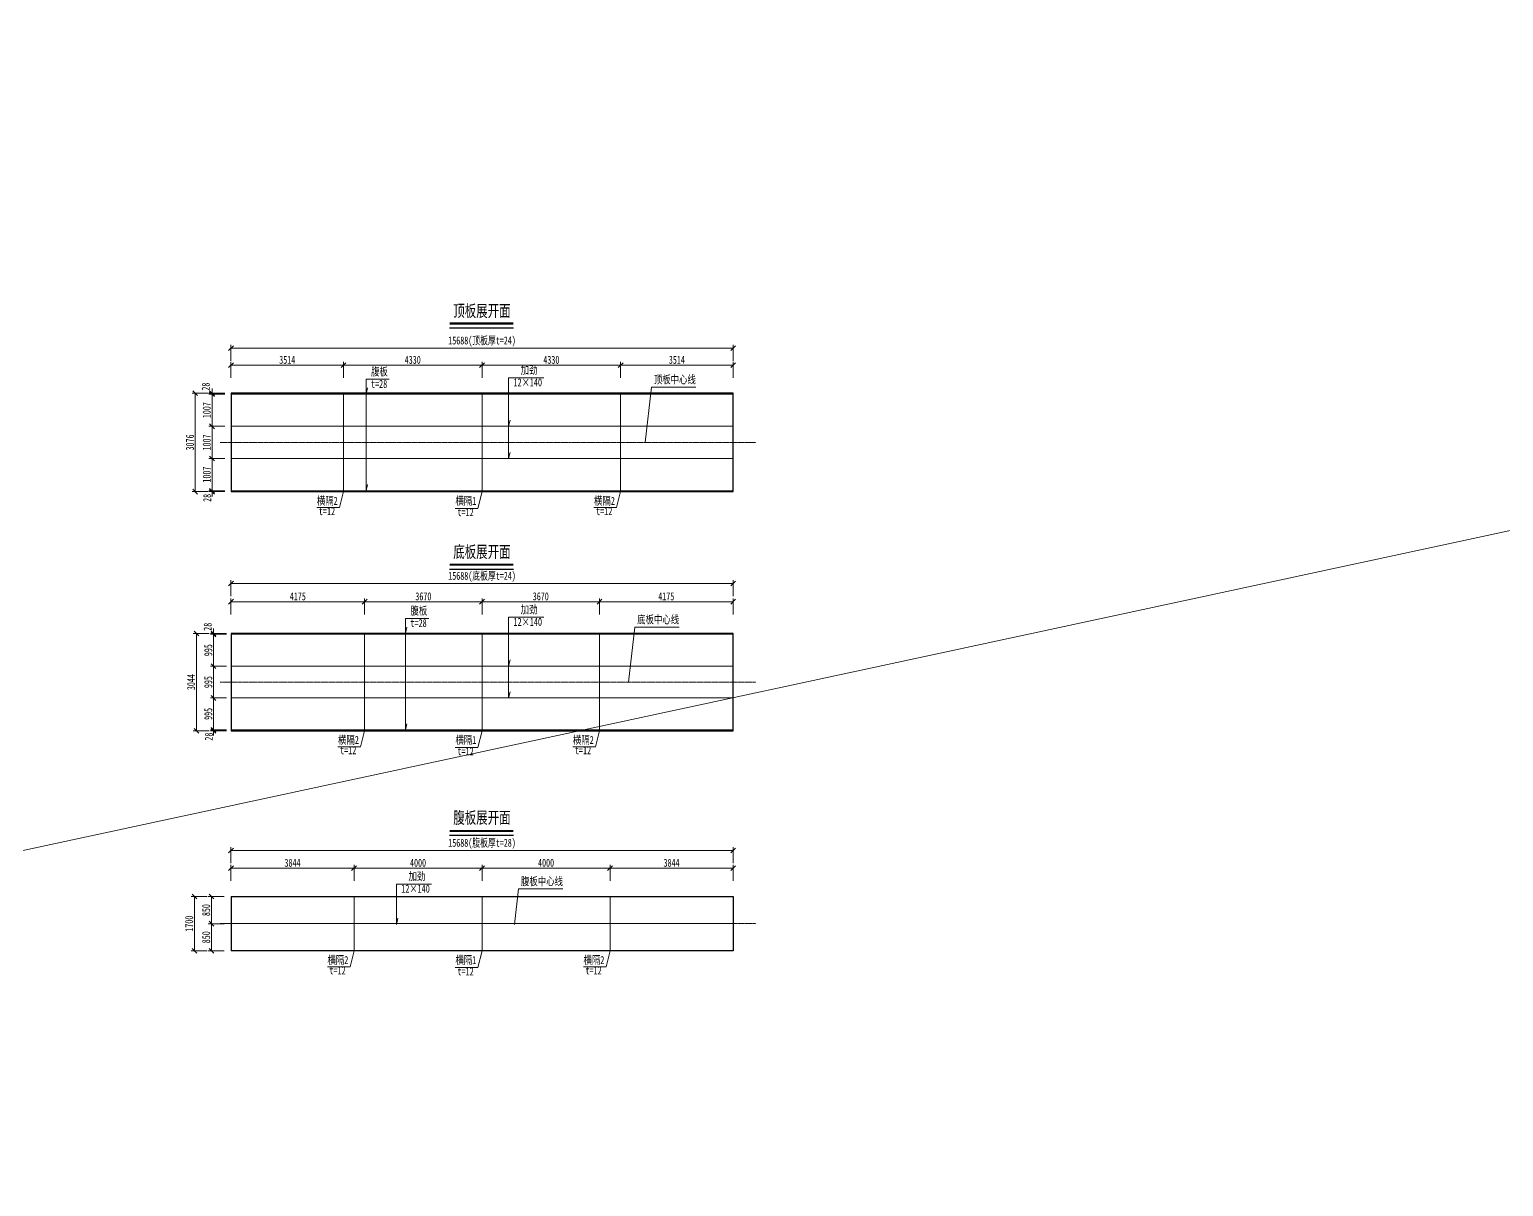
# Model space of a CAD drawing. Header units: millimetres. Extents: x -358959 to 47, y -122282 to 697692.
# Drawn here: x -196229 to -150171, y 109774 to 145938 of the extents above; entities that cross this region are included whole.
import ezdxf
from ezdxf.enums import TextEntityAlignment as Align

# ---------------------------------------------------------------- set-up
doc = ezdxf.new("R2010")
doc.units = ezdxf.units.MM
doc.header["$LTSCALE"] = 2
doc.header["$PDMODE"] = 34
doc.linetypes.add('CENTER2', pattern=[28.575, 19.05, -3.175, 3.175, -3.175])
doc.linetypes.add('DASHED', pattern=[0.75, 0.5, -0.25])
doc.layers.get('Defpoints').update_dxf_attribs({"color": 8, "lineweight": 9})
for name, color, linetype, lineweight in [('中心线', 7, 'CENTER2', 15), ('标注', 4, 'Continuous', 13), ('标注线及字体', 2, 'Continuous', 15), ('桥 构造粗实', 1, 'Continuous', 30), ('虚线', 4, 'DASHED', 15)]:
    doc.layers.add(name, color=color, linetype=linetype, lineweight=lineweight)
doc.styles.add('111', font='仿宋_GB2312.ttf', dxfattribs={"width": 0.7})
doc.styles.add('BM_Anno', font='仿宋_GB2312.ttf', dxfattribs={"width": 0.85})
doc.dimstyles.new('200', dxfattribs={"dimscale": 0, "dimtxt": 2.5, "dimasz": 1.5, "dimexe": 1, "dimexo": 1, "dimgap": 0.4, "dimtad": 1, "dimdec": 0, "dimdsep": 46, "dimtxsty": '111', "dimblk": 'OBLIQUE', "dimcen": 0, "dimclrd": 256, "dimclre": 256, "dimclrt": 256, "dimadec": 4, "dimazin": 0, "dimtfac": 1, "dimtdec": 0, "dimtmove": 2, "dimatfit": 3, "dimfxl": 4, "dimfxlon": 1, "dimtolj": 1, "dimlwd": -1, "dimlwe": -1, "dimarcsym": 0})

# ---------------------------------------------------------------- blocks, each defined once
blk = doc.blocks.new('_Oblique')
at = {"color": 0, "linetype": 'ByBlock', "lineweight": -2}
blk.add_line((-0.5, -0.5), (0.5, 0.5), dxfattribs=at)
blk = doc.blocks.new('*D3912')
at = {"layer": 'Defpoints', "color": 0, "ltscale": 5, "transparency": 16777216}
for p in [(-190524, 134541), (-189932, 134569), (-189932, 134541)]:
    blk.add_point(p, dxfattribs=at)
at = {"layer": '标注', "ltscale": 5, "transparency": 16777216}
for p, q in [((-190124, 134569), (-190624, 134569)), ((-190124, 134541), (-190624, 134541)), ((-190524, 134569), (-190524, 134719)), ((-190524, 134569), (-190524, 134541)), ((-190524, 134541), (-190524, 134391))]:
    blk.add_line(p, q, dxfattribs=at)
at = {"layer": '标注', "ltscale": 5, "transparency": 16777216, "xscale": 149.9999999999999, "yscale": 149.9999999999999, "zscale": 149.9999999999999}
for p, rotation in [((-190524, 134569), 270), ((-190524, 134541), 90)]:
    blk.add_blockref('_Oblique', p, dxfattribs=dict(at, rotation=rotation))
at = {"layer": '标注', "ltscale": 5, "transparency": 16777216, "insert": (-190720, 134775), "char_height": 250, "attachment_point": 5, "rotation": 90, "style": '111'}
blk.add_mtext('\\A1;28', dxfattribs=at)
blk = doc.blocks.new('*D3723')
at = {"layer": 'Defpoints', "color": 0, "ltscale": 5, "transparency": 16777216}
for p in [(-189932, 134541), (-190524, 133535), (-189932, 133535)]:
    blk.add_point(p, dxfattribs=at)
at = {"layer": '标注', "ltscale": 5, "transparency": 16777216}
for p, q in [((-190124, 134541), (-190624, 134541)), ((-190524, 134541), (-190524, 133535)), ((-190124, 133535), (-190624, 133535))]:
    blk.add_line(p, q, dxfattribs=at)
at = {"layer": '标注', "ltscale": 5, "transparency": 16777216, "xscale": 149.9999999999999, "yscale": 149.9999999999999, "zscale": 149.9999999999999}
for p, rotation in [((-190524, 134541), 90), ((-190524, 133535), 270)]:
    blk.add_blockref('_Oblique', p, dxfattribs=dict(at, rotation=rotation))
at = {"layer": '标注', "ltscale": 5, "transparency": 16777216, "insert": (-190689, 134038), "char_height": 250, "attachment_point": 5, "rotation": 90, "style": '111'}
blk.add_mtext('\\A1;1007', dxfattribs=at)
blk = doc.blocks.new('*D3724')
at = {"layer": 'Defpoints', "color": 0, "ltscale": 5, "transparency": 16777216}
for p in [(-189932, 133535), (-190524, 132528), (-189932, 132528)]:
    blk.add_point(p, dxfattribs=at)
at = {"layer": '标注', "ltscale": 5, "transparency": 16777216}
for p, q in [((-190124, 133535), (-190624, 133535)), ((-190524, 133535), (-190524, 132528)), ((-190124, 132528), (-190624, 132528))]:
    blk.add_line(p, q, dxfattribs=at)
at = {"layer": '标注', "ltscale": 5, "transparency": 16777216, "xscale": 149.9999999999999, "yscale": 149.9999999999999, "zscale": 149.9999999999999}
for p, rotation in [((-190524, 133535), 90), ((-190524, 132528), 270)]:
    blk.add_blockref('_Oblique', p, dxfattribs=dict(at, rotation=rotation))
at = {"layer": '标注', "ltscale": 5, "transparency": 16777216, "insert": (-190689, 133031), "char_height": 250, "attachment_point": 5, "rotation": 90, "style": '111'}
blk.add_mtext('\\A1;1007', dxfattribs=at)
blk = doc.blocks.new('*D3882')
at = {"layer": 'Defpoints', "color": 0, "ltscale": 5, "transparency": 16777216}
for p in [(-189932, 132528), (-190524, 131521), (-189932, 131521)]:
    blk.add_point(p, dxfattribs=at)
at = {"layer": '标注', "ltscale": 5, "transparency": 16777216}
for p, q in [((-190124, 132528), (-190624, 132528)), ((-190524, 132528), (-190524, 131521)), ((-190124, 131521), (-190624, 131521))]:
    blk.add_line(p, q, dxfattribs=at)
at = {"layer": '标注', "ltscale": 5, "transparency": 16777216, "xscale": 149.9999999999999, "yscale": 149.9999999999999, "zscale": 149.9999999999999}
for p, rotation in [((-190524, 132528), 90), ((-190524, 131521), 270)]:
    blk.add_blockref('_Oblique', p, dxfattribs=dict(at, rotation=rotation))
at = {"layer": '标注', "ltscale": 5, "transparency": 16777216, "insert": (-190689, 132025), "char_height": 250, "attachment_point": 5, "rotation": 90, "style": '111'}
blk.add_mtext('\\A1;1007', dxfattribs=at)
blk = doc.blocks.new('*D3883')
at = {"layer": 'Defpoints', "color": 0, "ltscale": 5, "transparency": 16777216}
for p in [(-190524, 131493), (-189932, 131521), (-189932, 131493)]:
    blk.add_point(p, dxfattribs=at)
at = {"layer": '标注', "ltscale": 5, "transparency": 16777216}
for p, q in [((-190124, 131521), (-190624, 131521)), ((-190124, 131493), (-190624, 131493)), ((-190524, 131521), (-190524, 131671)), ((-190524, 131521), (-190524, 131493)), ((-190524, 131493), (-190524, 131343))]:
    blk.add_line(p, q, dxfattribs=at)
at = {"layer": '标注', "ltscale": 5, "transparency": 16777216, "xscale": 149.9999999999999, "yscale": 149.9999999999999, "zscale": 149.9999999999999}
for p, rotation in [((-190524, 131521), 270), ((-190524, 131493), 90)]:
    blk.add_blockref('_Oblique', p, dxfattribs=dict(at, rotation=rotation))
at = {"layer": '标注', "ltscale": 5, "transparency": 16777216, "insert": (-190674, 131298), "char_height": 250, "attachment_point": 5, "rotation": 90, "style": '111'}
blk.add_mtext('\\A1;28', dxfattribs=at)
blk = doc.blocks.new('*D3884')
at = {"layer": 'Defpoints', "color": 0, "ltscale": 5, "transparency": 16777216}
for p in [(-191050, 134569), (-189932, 134569), (-189932, 131493)]:
    blk.add_point(p, dxfattribs=at)
at = {"layer": '标注', "ltscale": 5, "transparency": 16777216}
for p, q in [((-190650, 134569), (-191150, 134569)), ((-191050, 131493), (-191050, 134569)), ((-190650, 131493), (-191150, 131493))]:
    blk.add_line(p, q, dxfattribs=at)
at = {"layer": '标注', "ltscale": 5, "transparency": 16777216, "xscale": 149.9999999999999, "yscale": 149.9999999999999, "zscale": 149.9999999999999}
for p, rotation in [((-191050, 134569), 90), ((-191050, 131493), 270)]:
    blk.add_blockref('_Oblique', p, dxfattribs=dict(at, rotation=rotation))
at = {"layer": '标注', "ltscale": 5, "transparency": 16777216, "insert": (-191215, 133031), "char_height": 250, "attachment_point": 5, "rotation": 90, "style": '111'}
blk.add_mtext('\\A1;3076', dxfattribs=at)
blk = doc.blocks.new('*D3885')
at = {"layer": 'Defpoints', "color": 0, "ltscale": 5, "transparency": 16777216}
for p in [(-186419, 135447), (-189932, 134276), (-186419, 134276)]:
    blk.add_point(p, dxfattribs=at)
at = {"layer": '标注', "ltscale": 5, "transparency": 16777216}
for p, q in [((-189932, 135047), (-189932, 135547)), ((-189932, 135447), (-186419, 135447)), ((-186419, 135047), (-186419, 135547))]:
    blk.add_line(p, q, dxfattribs=at)
at = {"layer": '标注', "ltscale": 5, "transparency": 16777216, "xscale": 149.9999999999999, "yscale": 149.9999999999999, "zscale": 149.9999999999999, "rotation": 180}
blk.add_blockref('_Oblique', (-189932, 135447), dxfattribs=at)
at = {"layer": '标注', "ltscale": 5, "transparency": 16777216, "xscale": 149.9999999999999, "yscale": 149.9999999999999, "zscale": 149.9999999999999}
blk.add_blockref('_Oblique', (-186419, 135447), dxfattribs=at)
at = {"layer": '标注', "ltscale": 5, "transparency": 16777216, "insert": (-188175, 135612), "char_height": 250, "attachment_point": 5, "style": '111'}
blk.add_mtext('\\A1;3514', dxfattribs=at)
blk = doc.blocks.new('*D3886')
at = {"layer": 'Defpoints', "color": 0, "ltscale": 5, "transparency": 16777216}
for p in [(-182088, 135447), (-186419, 134276), (-182088, 134037)]:
    blk.add_point(p, dxfattribs=at)
at = {"layer": '标注', "ltscale": 5, "transparency": 16777216}
for p, q in [((-186419, 135047), (-186419, 135547)), ((-186419, 135447), (-182088, 135447)), ((-182088, 135047), (-182088, 135547))]:
    blk.add_line(p, q, dxfattribs=at)
at = {"layer": '标注', "ltscale": 5, "transparency": 16777216, "xscale": 149.9999999999999, "yscale": 149.9999999999999, "zscale": 149.9999999999999, "rotation": 180}
blk.add_blockref('_Oblique', (-186419, 135447), dxfattribs=at)
at = {"layer": '标注', "ltscale": 5, "transparency": 16777216, "xscale": 149.9999999999999, "yscale": 149.9999999999999, "zscale": 149.9999999999999}
blk.add_blockref('_Oblique', (-182088, 135447), dxfattribs=at)
at = {"layer": '标注', "ltscale": 5, "transparency": 16777216, "insert": (-184253, 135612), "char_height": 250, "attachment_point": 5, "style": '111'}
blk.add_mtext('\\A1;4330', dxfattribs=at)
blk = doc.blocks.new('*D3887')
at = {"layer": 'Defpoints', "color": 0, "ltscale": 5, "transparency": 16777216}
for p in [(-177757, 135447), (-182088, 134270), (-177757, 134270)]:
    blk.add_point(p, dxfattribs=at)
at = {"layer": '标注', "ltscale": 5, "transparency": 16777216}
for p, q in [((-182088, 135047), (-182088, 135547)), ((-182088, 135447), (-177757, 135447)), ((-177757, 135047), (-177757, 135547))]:
    blk.add_line(p, q, dxfattribs=at)
at = {"layer": '标注', "ltscale": 5, "transparency": 16777216, "xscale": 149.9999999999999, "yscale": 149.9999999999999, "zscale": 149.9999999999999, "rotation": 180}
blk.add_blockref('_Oblique', (-182088, 135447), dxfattribs=at)
at = {"layer": '标注', "ltscale": 5, "transparency": 16777216, "xscale": 149.9999999999999, "yscale": 149.9999999999999, "zscale": 149.9999999999999}
blk.add_blockref('_Oblique', (-177757, 135447), dxfattribs=at)
at = {"layer": '标注', "ltscale": 5, "transparency": 16777216, "insert": (-179922, 135612), "char_height": 250, "attachment_point": 5, "style": '111'}
blk.add_mtext('\\A1;4330', dxfattribs=at)
blk = doc.blocks.new('*D3888')
at = {"layer": 'Defpoints', "color": 0, "ltscale": 5, "transparency": 16777216}
for p in [(-174244, 135447), (-177757, 134269), (-174244, 134270)]:
    blk.add_point(p, dxfattribs=at)
at = {"layer": '标注', "ltscale": 5, "transparency": 16777216}
for p, q in [((-177757, 135047), (-177757, 135547)), ((-177757, 135447), (-174244, 135447)), ((-174244, 135047), (-174244, 135547))]:
    blk.add_line(p, q, dxfattribs=at)
at = {"layer": '标注', "ltscale": 5, "transparency": 16777216, "xscale": 149.9999999999999, "yscale": 149.9999999999999, "zscale": 149.9999999999999, "rotation": 180}
blk.add_blockref('_Oblique', (-177757, 135447), dxfattribs=at)
at = {"layer": '标注', "ltscale": 5, "transparency": 16777216, "xscale": 149.9999999999999, "yscale": 149.9999999999999, "zscale": 149.9999999999999}
blk.add_blockref('_Oblique', (-174244, 135447), dxfattribs=at)
at = {"layer": '标注', "ltscale": 5, "transparency": 16777216, "insert": (-176000, 135612), "char_height": 250, "attachment_point": 5, "style": '111'}
blk.add_mtext('\\A1;3514', dxfattribs=at)
blk = doc.blocks.new('*D3889')
at = {"layer": 'Defpoints', "color": 0, "ltscale": 5, "transparency": 16777216}
for p in [(-189932, 135980), (-189932, 134019), (-174244, 134019)]:
    blk.add_point(p, dxfattribs=at)
at = {"layer": '标注', "ltscale": 5, "transparency": 16777216}
for p, q in [((-189932, 135580), (-189932, 136080)), ((-174244, 135980), (-189932, 135980)), ((-174244, 135580), (-174244, 136080))]:
    blk.add_line(p, q, dxfattribs=at)
at = {"layer": '标注', "ltscale": 5, "transparency": 16777216, "xscale": 149.9999999999999, "yscale": 149.9999999999999, "zscale": 149.9999999999999, "rotation": 180}
blk.add_blockref('_Oblique', (-189932, 135980), dxfattribs=at)
at = {"layer": '标注', "ltscale": 5, "transparency": 16777216, "xscale": 149.9999999999999, "yscale": 149.9999999999999, "zscale": 149.9999999999999}
blk.add_blockref('_Oblique', (-174244, 135980), dxfattribs=at)
at = {"layer": '标注', "ltscale": 5, "transparency": 16777216, "insert": (-182088, 136185), "char_height": 250, "attachment_point": 5, "style": '111'}
blk.add_mtext('\\A1;15688(顶板厚t=24)', dxfattribs=at)
blk = doc.blocks.new('*D3890')
at = {"layer": 'Defpoints', "color": 0, "ltscale": 5, "transparency": 16777216}
for p in [(-190476, 127034), (-189932, 127062), (-189932, 127034)]:
    blk.add_point(p, dxfattribs=at)
at = {"layer": '标注', "ltscale": 5, "transparency": 16777216}
for p, q in [((-190476, 127062), (-190476, 127212)), ((-190076, 127062), (-190576, 127062)), ((-190076, 127034), (-190576, 127034)), ((-190476, 127062), (-190476, 127034)), ((-190476, 127034), (-190476, 126884))]:
    blk.add_line(p, q, dxfattribs=at)
at = {"layer": '标注', "ltscale": 5, "transparency": 16777216, "xscale": 149.9999999999999, "yscale": 149.9999999999999, "zscale": 149.9999999999999}
for p, rotation in [((-190476, 127062), 270), ((-190476, 127034), 90)]:
    blk.add_blockref('_Oblique', p, dxfattribs=dict(at, rotation=rotation))
at = {"layer": '标注', "ltscale": 5, "transparency": 16777216, "insert": (-190661, 127269), "char_height": 250, "attachment_point": 5, "rotation": 90, "style": '111'}
blk.add_mtext('\\A1;28', dxfattribs=at)
blk = doc.blocks.new('*D3891')
at = {"layer": 'Defpoints', "color": 0, "ltscale": 5, "transparency": 16777216}
for p in [(-189932, 127034), (-190476, 126039), (-189932, 126039)]:
    blk.add_point(p, dxfattribs=at)
at = {"layer": '标注', "ltscale": 5, "transparency": 16777216}
for p, q in [((-190076, 127034), (-190576, 127034)), ((-190476, 127034), (-190476, 126039)), ((-190076, 126039), (-190576, 126039))]:
    blk.add_line(p, q, dxfattribs=at)
at = {"layer": '标注', "ltscale": 5, "transparency": 16777216, "xscale": 149.9999999999999, "yscale": 149.9999999999999, "zscale": 149.9999999999999}
for p, rotation in [((-190476, 127034), 90), ((-190476, 126039), 270)]:
    blk.add_blockref('_Oblique', p, dxfattribs=dict(at, rotation=rotation))
at = {"layer": '标注', "ltscale": 5, "transparency": 16777216, "insert": (-190641, 126537), "char_height": 250, "attachment_point": 5, "rotation": 90, "style": '111'}
blk.add_mtext('\\A1;995', dxfattribs=at)
blk = doc.blocks.new('*D3892')
at = {"layer": 'Defpoints', "color": 0, "ltscale": 5, "transparency": 16777216}
for p in [(-189932, 126039), (-190476, 125044), (-189932, 125044)]:
    blk.add_point(p, dxfattribs=at)
at = {"layer": '标注', "ltscale": 5, "transparency": 16777216}
for p, q in [((-190076, 126039), (-190576, 126039)), ((-190476, 126039), (-190476, 125044)), ((-190076, 125044), (-190576, 125044))]:
    blk.add_line(p, q, dxfattribs=at)
at = {"layer": '标注', "ltscale": 5, "transparency": 16777216, "xscale": 149.9999999999999, "yscale": 149.9999999999999, "zscale": 149.9999999999999}
for p, rotation in [((-190476, 126039), 90), ((-190476, 125044), 270)]:
    blk.add_blockref('_Oblique', p, dxfattribs=dict(at, rotation=rotation))
at = {"layer": '标注', "ltscale": 5, "transparency": 16777216, "insert": (-190641, 125541), "char_height": 250, "attachment_point": 5, "rotation": 90, "style": '111'}
blk.add_mtext('\\A1;995', dxfattribs=at)
blk = doc.blocks.new('*D3893')
at = {"layer": 'Defpoints', "color": 0, "ltscale": 5, "transparency": 16777216}
for p in [(-189932, 125044), (-190476, 124048), (-189932, 124048)]:
    blk.add_point(p, dxfattribs=at)
at = {"layer": '标注', "ltscale": 5, "transparency": 16777216}
for p, q in [((-190076, 125044), (-190576, 125044)), ((-190476, 125044), (-190476, 124048)), ((-190076, 124048), (-190576, 124048))]:
    blk.add_line(p, q, dxfattribs=at)
at = {"layer": '标注', "ltscale": 5, "transparency": 16777216, "xscale": 149.9999999999999, "yscale": 149.9999999999999, "zscale": 149.9999999999999}
for p, rotation in [((-190476, 125044), 90), ((-190476, 124048), 270)]:
    blk.add_blockref('_Oblique', p, dxfattribs=dict(at, rotation=rotation))
at = {"layer": '标注', "ltscale": 5, "transparency": 16777216, "insert": (-190641, 124546), "char_height": 250, "attachment_point": 5, "rotation": 90, "style": '111'}
blk.add_mtext('\\A1;995', dxfattribs=at)
blk = doc.blocks.new('*D3894')
at = {"layer": 'Defpoints', "color": 0, "ltscale": 5, "transparency": 16777216}
for p in [(-190476, 124020), (-189932, 124048), (-189932, 124020)]:
    blk.add_point(p, dxfattribs=at)
at = {"layer": '标注', "ltscale": 5, "transparency": 16777216}
for p, q in [((-190076, 124048), (-190576, 124048)), ((-190076, 124020), (-190576, 124020)), ((-190476, 124048), (-190476, 124198)), ((-190476, 124048), (-190476, 124020)), ((-190476, 124020), (-190476, 123870))]:
    blk.add_line(p, q, dxfattribs=at)
at = {"layer": '标注', "ltscale": 5, "transparency": 16777216, "xscale": 149.9999999999999, "yscale": 149.9999999999999, "zscale": 149.9999999999999}
for p, rotation in [((-190476, 124048), 270), ((-190476, 124020), 90)]:
    blk.add_blockref('_Oblique', p, dxfattribs=dict(at, rotation=rotation))
at = {"layer": '标注', "ltscale": 5, "transparency": 16777216, "insert": (-190624, 123837), "char_height": 250, "attachment_point": 5, "rotation": 90, "style": '111'}
blk.add_mtext('\\A1;28', dxfattribs=at)
blk = doc.blocks.new('*D3895')
at = {"layer": 'Defpoints', "color": 0, "ltscale": 5, "transparency": 16777216}
for p in [(-191013, 127062), (-189932, 127062), (-189932, 124018)]:
    blk.add_point(p, dxfattribs=at)
at = {"layer": '标注', "ltscale": 5, "transparency": 16777216}
for p, q in [((-190613, 127062), (-191113, 127062)), ((-191013, 124018), (-191013, 127062)), ((-190613, 124018), (-191113, 124018))]:
    blk.add_line(p, q, dxfattribs=at)
at = {"layer": '标注', "ltscale": 5, "transparency": 16777216, "xscale": 149.9999999999999, "yscale": 149.9999999999999, "zscale": 149.9999999999999}
for p, rotation in [((-191013, 127062), 90), ((-191013, 124018), 270)]:
    blk.add_blockref('_Oblique', p, dxfattribs=dict(at, rotation=rotation))
at = {"layer": '标注', "ltscale": 5, "transparency": 16777216, "insert": (-191178, 125540), "char_height": 250, "attachment_point": 5, "rotation": 90, "style": '111'}
blk.add_mtext('\\A1;3044', dxfattribs=at)
blk = doc.blocks.new('*D3896')
at = {"layer": 'Defpoints', "color": 0, "ltscale": 5, "transparency": 16777216}
for p in [(-185757, 128054), (-189932, 126736), (-185757, 126736)]:
    blk.add_point(p, dxfattribs=at)
at = {"layer": '标注', "ltscale": 5, "transparency": 16777216}
for p, q in [((-189932, 127654), (-189932, 128154)), ((-189932, 128054), (-185757, 128054)), ((-185757, 127654), (-185757, 128154))]:
    blk.add_line(p, q, dxfattribs=at)
at = {"layer": '标注', "ltscale": 5, "transparency": 16777216, "xscale": 149.9999999999999, "yscale": 149.9999999999999, "zscale": 149.9999999999999, "rotation": 180}
blk.add_blockref('_Oblique', (-189932, 128054), dxfattribs=at)
at = {"layer": '标注', "ltscale": 5, "transparency": 16777216, "xscale": 149.9999999999999, "yscale": 149.9999999999999, "zscale": 149.9999999999999}
blk.add_blockref('_Oblique', (-185757, 128054), dxfattribs=at)
at = {"layer": '标注', "ltscale": 5, "transparency": 16777216, "insert": (-187844, 128219), "char_height": 250, "attachment_point": 5, "style": '111'}
blk.add_mtext('\\A1;4175', dxfattribs=at)
blk = doc.blocks.new('*D3897')
at = {"layer": 'Defpoints', "color": 0, "ltscale": 5, "transparency": 16777216}
for p in [(-182088, 128054), (-185757, 126736), (-182088, 126736)]:
    blk.add_point(p, dxfattribs=at)
at = {"layer": '标注', "ltscale": 5, "transparency": 16777216}
for p, q in [((-185757, 127654), (-185757, 128154)), ((-185757, 128054), (-182088, 128054)), ((-182088, 127654), (-182088, 128154))]:
    blk.add_line(p, q, dxfattribs=at)
at = {"layer": '标注', "ltscale": 5, "transparency": 16777216, "xscale": 149.9999999999999, "yscale": 149.9999999999999, "zscale": 149.9999999999999, "rotation": 180}
blk.add_blockref('_Oblique', (-185757, 128054), dxfattribs=at)
at = {"layer": '标注', "ltscale": 5, "transparency": 16777216, "xscale": 149.9999999999999, "yscale": 149.9999999999999, "zscale": 149.9999999999999}
blk.add_blockref('_Oblique', (-182088, 128054), dxfattribs=at)
at = {"layer": '标注', "ltscale": 5, "transparency": 16777216, "insert": (-183922, 128219), "char_height": 250, "attachment_point": 5, "style": '111'}
blk.add_mtext('\\A1;3670', dxfattribs=at)
blk = doc.blocks.new('*D3898')
at = {"layer": 'Defpoints', "color": 0, "ltscale": 5, "transparency": 16777216}
for p in [(-178419, 128054), (-182088, 126736), (-178419, 126736)]:
    blk.add_point(p, dxfattribs=at)
at = {"layer": '标注', "ltscale": 5, "transparency": 16777216}
for p, q in [((-182088, 127654), (-182088, 128154)), ((-182088, 128054), (-178419, 128054)), ((-178419, 127654), (-178419, 128154))]:
    blk.add_line(p, q, dxfattribs=at)
at = {"layer": '标注', "ltscale": 5, "transparency": 16777216, "xscale": 149.9999999999999, "yscale": 149.9999999999999, "zscale": 149.9999999999999, "rotation": 180}
blk.add_blockref('_Oblique', (-182088, 128054), dxfattribs=at)
at = {"layer": '标注', "ltscale": 5, "transparency": 16777216, "xscale": 149.9999999999999, "yscale": 149.9999999999999, "zscale": 149.9999999999999}
blk.add_blockref('_Oblique', (-178419, 128054), dxfattribs=at)
at = {"layer": '标注', "ltscale": 5, "transparency": 16777216, "insert": (-180253, 128219), "char_height": 250, "attachment_point": 5, "style": '111'}
blk.add_mtext('\\A1;3670', dxfattribs=at)
blk = doc.blocks.new('*D3899')
at = {"layer": 'Defpoints', "color": 0, "ltscale": 5, "transparency": 16777216}
for p in [(-174244, 128054), (-178419, 126736), (-174244, 126736)]:
    blk.add_point(p, dxfattribs=at)
at = {"layer": '标注', "ltscale": 5, "transparency": 16777216}
for p, q in [((-178419, 127654), (-178419, 128154)), ((-178419, 128054), (-174244, 128054)), ((-174244, 127654), (-174244, 128154))]:
    blk.add_line(p, q, dxfattribs=at)
at = {"layer": '标注', "ltscale": 5, "transparency": 16777216, "xscale": 149.9999999999999, "yscale": 149.9999999999999, "zscale": 149.9999999999999, "rotation": 180}
blk.add_blockref('_Oblique', (-178419, 128054), dxfattribs=at)
at = {"layer": '标注', "ltscale": 5, "transparency": 16777216, "xscale": 149.9999999999999, "yscale": 149.9999999999999, "zscale": 149.9999999999999}
blk.add_blockref('_Oblique', (-174244, 128054), dxfattribs=at)
at = {"layer": '标注', "ltscale": 5, "transparency": 16777216, "insert": (-176331, 128219), "char_height": 250, "attachment_point": 5, "style": '111'}
blk.add_mtext('\\A1;4175', dxfattribs=at)
blk = doc.blocks.new('*D3900')
at = {"layer": 'Defpoints', "color": 0, "ltscale": 5, "transparency": 16777216}
for p in [(-189932, 128622), (-189932, 127062), (-174244, 127062)]:
    blk.add_point(p, dxfattribs=at)
at = {"layer": '标注', "ltscale": 5, "transparency": 16777216}
for p, q in [((-189932, 128222), (-189932, 128722)), ((-174244, 128622), (-189932, 128622)), ((-174244, 128222), (-174244, 128722))]:
    blk.add_line(p, q, dxfattribs=at)
at = {"layer": '标注', "ltscale": 5, "transparency": 16777216, "xscale": 149.9999999999999, "yscale": 149.9999999999999, "zscale": 149.9999999999999, "rotation": 180}
blk.add_blockref('_Oblique', (-189932, 128622), dxfattribs=at)
at = {"layer": '标注', "ltscale": 5, "transparency": 16777216, "xscale": 149.9999999999999, "yscale": 149.9999999999999, "zscale": 149.9999999999999}
blk.add_blockref('_Oblique', (-174244, 128622), dxfattribs=at)
at = {"layer": '标注', "ltscale": 5, "transparency": 16777216, "insert": (-182088, 128829), "char_height": 250, "attachment_point": 5, "style": '111'}
blk.add_mtext('\\A1;15688(底板厚t=24)', dxfattribs=at)
blk = doc.blocks.new('*D3901')
at = {"layer": 'Defpoints', "color": 0, "ltscale": 5, "transparency": 16777216}
for p in [(-189932, 118840), (-190543, 117990), (-189932, 117990)]:
    blk.add_point(p, dxfattribs=at)
at = {"layer": '标注', "ltscale": 5, "transparency": 16777216}
for p, q in [((-190143, 118840), (-190643, 118840)), ((-190543, 118840), (-190543, 117990)), ((-190143, 117990), (-190643, 117990))]:
    blk.add_line(p, q, dxfattribs=at)
at = {"layer": '标注', "ltscale": 5, "transparency": 16777216, "xscale": 149.9999999999999, "yscale": 149.9999999999999, "zscale": 149.9999999999999}
for p, rotation in [((-190543, 118840), 90), ((-190543, 117990), 270)]:
    blk.add_blockref('_Oblique', p, dxfattribs=dict(at, rotation=rotation))
at = {"layer": '标注', "ltscale": 5, "transparency": 16777216, "insert": (-190708, 118415), "char_height": 250, "attachment_point": 5, "rotation": 90, "style": '111'}
blk.add_mtext('\\A1;850', dxfattribs=at)
blk = doc.blocks.new('*D3720')
at = {"layer": 'Defpoints', "color": 0, "ltscale": 5, "transparency": 16777216}
for p in [(-189932, 117990), (-190543, 117140), (-189932, 117140)]:
    blk.add_point(p, dxfattribs=at)
at = {"layer": '标注', "ltscale": 5, "transparency": 16777216}
for p, q in [((-190143, 117990), (-190643, 117990)), ((-190543, 117990), (-190543, 117140)), ((-190143, 117140), (-190643, 117140))]:
    blk.add_line(p, q, dxfattribs=at)
at = {"layer": '标注', "ltscale": 5, "transparency": 16777216, "xscale": 149.9999999999999, "yscale": 149.9999999999999, "zscale": 149.9999999999999}
for p, rotation in [((-190543, 117990), 90), ((-190543, 117140), 270)]:
    blk.add_blockref('_Oblique', p, dxfattribs=dict(at, rotation=rotation))
at = {"layer": '标注', "ltscale": 5, "transparency": 16777216, "insert": (-190708, 117565), "char_height": 250, "attachment_point": 5, "rotation": 90, "style": '111'}
blk.add_mtext('\\A1;850', dxfattribs=at)
blk = doc.blocks.new('*D3902')
at = {"layer": 'Defpoints', "color": 0, "ltscale": 5, "transparency": 16777216}
for p in [(-191073, 118840), (-189932, 118840), (-189932, 117140)]:
    blk.add_point(p, dxfattribs=at)
at = {"layer": '标注', "ltscale": 5, "transparency": 16777216}
for p, q in [((-190673, 118840), (-191173, 118840)), ((-191073, 117140), (-191073, 118840)), ((-190673, 117140), (-191173, 117140))]:
    blk.add_line(p, q, dxfattribs=at)
at = {"layer": '标注', "ltscale": 5, "transparency": 16777216, "xscale": 149.9999999999999, "yscale": 149.9999999999999, "zscale": 149.9999999999999}
for p, rotation in [((-191073, 118840), 90), ((-191073, 117140), 270)]:
    blk.add_blockref('_Oblique', p, dxfattribs=dict(at, rotation=rotation))
at = {"layer": '标注', "ltscale": 5, "transparency": 16777216, "insert": (-191238, 117990), "char_height": 250, "attachment_point": 5, "rotation": 90, "style": '111'}
blk.add_mtext('\\A1;1700', dxfattribs=at)
blk = doc.blocks.new('*D3903')
at = {"layer": 'Defpoints', "color": 0, "ltscale": 5, "transparency": 16777216}
for p in [(-182088, 119726), (-186088, 118840), (-182088, 118840)]:
    blk.add_point(p, dxfattribs=at)
at = {"layer": '标注', "ltscale": 5, "transparency": 16777216}
for p, q in [((-186088, 119326), (-186088, 119826)), ((-182088, 119326), (-182088, 119826)), ((-186088, 119726), (-182088, 119726))]:
    blk.add_line(p, q, dxfattribs=at)
at = {"layer": '标注', "ltscale": 5, "transparency": 16777216, "xscale": 149.9999999999999, "yscale": 149.9999999999999, "zscale": 149.9999999999999, "rotation": 180}
blk.add_blockref('_Oblique', (-186088, 119726), dxfattribs=at)
at = {"layer": '标注', "ltscale": 5, "transparency": 16777216, "xscale": 149.9999999999999, "yscale": 149.9999999999999, "zscale": 149.9999999999999}
blk.add_blockref('_Oblique', (-182088, 119726), dxfattribs=at)
at = {"layer": '标注', "ltscale": 5, "transparency": 16777216, "insert": (-184088, 119891), "char_height": 250, "attachment_point": 5, "style": '111'}
blk.add_mtext('\\A1;4000', dxfattribs=at)
blk = doc.blocks.new('*D3721')
at = {"layer": 'Defpoints', "color": 0, "ltscale": 5, "transparency": 16777216}
for p in [(-189932, 119726), (-189932, 118840), (-186088, 118840)]:
    blk.add_point(p, dxfattribs=at)
at = {"layer": '标注', "ltscale": 5, "transparency": 16777216}
for p, q in [((-189932, 119326), (-189932, 119826)), ((-186088, 119326), (-186088, 119826)), ((-186088, 119726), (-189932, 119726))]:
    blk.add_line(p, q, dxfattribs=at)
at = {"layer": '标注', "ltscale": 5, "transparency": 16777216, "xscale": 149.9999999999999, "yscale": 149.9999999999999, "zscale": 149.9999999999999, "rotation": 180}
blk.add_blockref('_Oblique', (-189932, 119726), dxfattribs=at)
at = {"layer": '标注', "ltscale": 5, "transparency": 16777216, "xscale": 149.9999999999999, "yscale": 149.9999999999999, "zscale": 149.9999999999999}
blk.add_blockref('_Oblique', (-186088, 119726), dxfattribs=at)
at = {"layer": '标注', "ltscale": 5, "transparency": 16777216, "insert": (-188010, 119891), "char_height": 250, "attachment_point": 5, "style": '111'}
blk.add_mtext('\\A1;3844', dxfattribs=at)
blk = doc.blocks.new('*D3904')
at = {"layer": 'Defpoints', "color": 0, "ltscale": 5, "transparency": 16777216}
for p in [(-174244, 120276), (-189932, 118840), (-174244, 118840)]:
    blk.add_point(p, dxfattribs=at)
at = {"layer": '标注', "ltscale": 5, "transparency": 16777216}
for p, q in [((-189932, 119876), (-189932, 120376)), ((-189932, 120276), (-174244, 120276)), ((-174244, 119876), (-174244, 120376))]:
    blk.add_line(p, q, dxfattribs=at)
at = {"layer": '标注', "ltscale": 5, "transparency": 16777216, "xscale": 149.9999999999999, "yscale": 149.9999999999999, "zscale": 149.9999999999999, "rotation": 180}
blk.add_blockref('_Oblique', (-189932, 120276), dxfattribs=at)
at = {"layer": '标注', "ltscale": 5, "transparency": 16777216, "xscale": 149.9999999999999, "yscale": 149.9999999999999, "zscale": 149.9999999999999}
blk.add_blockref('_Oblique', (-174244, 120276), dxfattribs=at)
at = {"layer": '标注', "ltscale": 5, "transparency": 16777216, "insert": (-182088, 120485), "char_height": 250, "attachment_point": 5, "style": '111'}
blk.add_mtext('\\A1;15688(腹板厚t=28)', dxfattribs=at)
blk = doc.blocks.new('*D3905')
at = {"layer": 'Defpoints', "color": 0, "ltscale": 5, "transparency": 16777216}
for p in [(-178088, 119726), (-182088, 118840), (-178088, 118840)]:
    blk.add_point(p, dxfattribs=at)
at = {"layer": '标注', "ltscale": 5, "transparency": 16777216}
for p, q in [((-182088, 119326), (-182088, 119826)), ((-178088, 119326), (-178088, 119826)), ((-182088, 119726), (-178088, 119726))]:
    blk.add_line(p, q, dxfattribs=at)
at = {"layer": '标注', "ltscale": 5, "transparency": 16777216, "xscale": 149.9999999999999, "yscale": 149.9999999999999, "zscale": 149.9999999999999, "rotation": 180}
blk.add_blockref('_Oblique', (-182088, 119726), dxfattribs=at)
at = {"layer": '标注', "ltscale": 5, "transparency": 16777216, "xscale": 149.9999999999999, "yscale": 149.9999999999999, "zscale": 149.9999999999999}
blk.add_blockref('_Oblique', (-178088, 119726), dxfattribs=at)
at = {"layer": '标注', "ltscale": 5, "transparency": 16777216, "insert": (-180088, 119891), "char_height": 250, "attachment_point": 5, "style": '111'}
blk.add_mtext('\\A1;4000', dxfattribs=at)
blk = doc.blocks.new('*D3722')
at = {"layer": 'Defpoints', "color": 0, "ltscale": 5, "transparency": 16777216}
for p in [(-174244, 119726), (-178088, 118840), (-174244, 118840)]:
    blk.add_point(p, dxfattribs=at)
at = {"layer": '标注', "ltscale": 5, "transparency": 16777216}
for p, q in [((-178088, 119326), (-178088, 119826)), ((-174244, 119326), (-174244, 119826)), ((-178088, 119726), (-174244, 119726))]:
    blk.add_line(p, q, dxfattribs=at)
at = {"layer": '标注', "ltscale": 5, "transparency": 16777216, "xscale": 149.9999999999999, "yscale": 149.9999999999999, "zscale": 149.9999999999999, "rotation": 180}
blk.add_blockref('_Oblique', (-178088, 119726), dxfattribs=at)
at = {"layer": '标注', "ltscale": 5, "transparency": 16777216, "xscale": 149.9999999999999, "yscale": 149.9999999999999, "zscale": 149.9999999999999}
blk.add_blockref('_Oblique', (-174244, 119726), dxfattribs=at)
at = {"layer": '标注', "ltscale": 5, "transparency": 16777216, "insert": (-176166, 119891), "char_height": 250, "attachment_point": 5, "style": '111'}
blk.add_mtext('\\A1;3844', dxfattribs=at)

msp = doc.modelspace()

# ---------------------------------------------------------------- linework, layer by layer
at = {"color": 4}
for p, q in [((-183103.3, 136616.7), (-181106.5, 136616.7)), ((-183103.3, 129074.6), (-181106.5, 129074.6)), ((-183103.3, 120753.4), (-181106.5, 120753.4))]:
    msp.add_line(p, q, dxfattribs=at)
at = {"color": 6, "const_width": 66.7}
for points in [[(-183103.3, 136750.1), (-181106.5, 136750.1)], [(-183103.3, 129207.9), (-181106.5, 129207.9)], [(-183103.3, 120886.7), (-181106.5, 120886.7)]]:
    msp.add_lwpolyline(points, dxfattribs=at)
at = {"layer": '中心线', "ltscale": 0.2}
for p, q in [((-173530.2, 133031.4), (-190271.2, 133031.4)), ((-190271.2, 125540.2), (-173530.2, 125540.2)), ((-190271.2, 117990.2), (-173530.2, 117990.2))]:
    msp.add_line(p, q, dxfattribs=at)
at = {"layer": '标注', "ltscale": 5}
msp.add_line((-77208.1, 145937.7), (-245232.2, 109774.4), dxfattribs=at)
at = {"layer": '标注'}
for p, q in [((-185710.4, 131519.4), (-185710.4, 135003.1)), ((-185710.4, 135003.1), (-184985.8, 135003.1)), ((-181256, 132526.7), (-181256, 135051)), ((-181256, 135051), (-180161.8, 135051)), ((-185710.4, 134541.4), (-185668, 134735.2)), ((-176990.4, 133030.4), (-176796.5, 134762.9)), ((-176796.5, 134762.9), (-175410.3, 134762.9)), ((-181256, 133534.1), (-181213.7, 133727.8)), ((-181256, 132526.7), (-181213.7, 132720.5)), ((-186418.6, 131493.4), (-186544.3, 130993.5)), ((-185710.4, 131519.4), (-185668, 131713.2)), ((-182087.6, 131493.4), (-182219.6, 130968.3)), ((-177756.6, 131493.4), (-177882.3, 130993.5)), ((-187251.6, 130993.5), (-186544.3, 130993.5)), ((-182926.9, 130968.3), (-182219.6, 130968.3)), ((-178589.6, 130993.5), (-177882.3, 130993.5)), ((-184476.2, 124046.2), (-184476.2, 127529.9)), ((-184476.2, 127529.9), (-183751.7, 127529.9)), ((-184476.2, 127068.2), (-184433.9, 127262)), ((-181256, 125042.2), (-181256, 127566.5)), ((-181256, 127566.5), (-180161.8, 127566.5)), ((-177509.7, 125540.2), (-177317.1, 127261.8)), ((-177317.1, 127261.8), (-175930.9, 127261.8)), ((-181256, 126038.2), (-181213.7, 126232)), ((-181256, 125042.2), (-181213.7, 125236)), ((-185756.6, 124020.2), (-185882.3, 123520.3)), ((-184476.2, 124046.2), (-184433.9, 124240)), ((-182087.6, 124020.2), (-182219.6, 123495.1)), ((-178418.6, 124020.2), (-178544.3, 123520.3)), ((-186589.6, 123520.3), (-185882.3, 123520.3)), ((-182926.9, 123495.1), (-182219.6, 123495.1)), ((-179251.6, 123520.3), (-178544.3, 123520.3)), ((-184762.4, 117965.2), (-184762.4, 119227.3)), ((-184762.4, 119227.3), (-183668.3, 119227.3)), ((-181071.9, 117965.2), (-180947.2, 119079.8)), ((-180947.2, 119079.8), (-179560.9, 119079.8)), ((-184762.4, 117965.2), (-184720.1, 118158.9)), ((-186087.6, 117140.2), (-186213.3, 116640.3)), ((-182087.6, 117140.2), (-182219.6, 116615.1)), ((-178087.6, 117140.2), (-178213.3, 116640.3)), ((-186920.6, 116640.3), (-186213.3, 116640.3)), ((-182926.9, 116615.1), (-182219.6, 116615.1)), ((-178920.6, 116640.3), (-178213.3, 116640.3))]:
    msp.add_line(p, q, dxfattribs=at)
at = {"layer": '桥 构造粗实'}
for p, q in [((-189931.6, 134569.4), (-189931.6, 131493.4)), ((-174243.6, 134569.4), (-189931.6, 134569.4)), ((-174243.6, 131493.4), (-174243.6, 134569.4)), ((-189931.6, 131493.4), (-174243.6, 131493.4)), ((-189931.6, 127062.2), (-189931.6, 124018.2)), ((-174243.6, 127062.2), (-189931.6, 127062.2)), ((-174243.6, 124018.2), (-174243.6, 127062.2)), ((-189931.6, 124020.2), (-174243.6, 124020.2)), ((-189931.6, 118840.2), (-189931.6, 117140.2)), ((-189931.6, 118840.2), (-174243.6, 118840.2)), ((-174243.6, 118840.2), (-174243.6, 117140.2)), ((-174243.6, 117140.2), (-189931.6, 117140.2))]:
    msp.add_line(p, q, dxfattribs=at)
at = {"layer": '虚线', "ltscale": 2}
for p, q in [((-174243.6, 134541.4), (-189931.6, 134541.4)), ((-189931.6, 133534.7), (-174243.6, 133534.7)), ((-189931.6, 132528.1), (-174243.6, 132528.1)), ((-189931.6, 131521.4), (-174243.6, 131521.4)), ((-174243.6, 127034.2), (-189931.6, 127034.2)), ((-189931.6, 126038.9), (-174243.6, 126038.9)), ((-189931.6, 125043.5), (-174243.6, 125043.5)), ((-189931.6, 124048.2), (-174243.6, 124048.2)), ((-189931.6, 117990.2), (-174243.6, 117990.2))]:
    msp.add_line(p, q, dxfattribs=at)
at = {"layer": '虚线', "color": 2, "ltscale": 2}
for p, q in [((-186418.6, 134569.4), (-186418.6, 131493.4)), ((-182087.6, 134569.4), (-182087.6, 131493.4)), ((-177756.6, 134569.4), (-177756.6, 131493.4)), ((-185756.6, 127062.2), (-185756.6, 124020.2)), ((-182087.6, 127062.2), (-182087.6, 124020.2)), ((-178418.6, 127062.2), (-178418.6, 124020.2)), ((-186087.6, 118840.2), (-186087.6, 117140.2)), ((-182087.6, 118840.2), (-182087.6, 117140.2)), ((-178087.6, 118840.2), (-178087.6, 117140.2))]:
    msp.add_line(p, q, dxfattribs=at)

# ---------------------------------------------------------------- texts
at = {"layer": '标注', "linetype": 'DASHED', "style": 'BM_Anno', "width": 0.75}
for s, p in [('加劲', (-180879.3, 135092.6)), ('腹板', (-185557.2, 135044.7)), ('t=28', (-185560.3, 134659.7)), ('12×140', (-181106, 134707.6)), ('顶板中心线', (-176720.8, 134797.3)), ('横隔2', (-187250.2, 131005.5)), ('横隔1', (-182919.2, 131005.5)), ('横隔2', (-178588.2, 131005.5)), ('t=12', (-187187.3, 130683.8)), ('t=12', (-182856.3, 130652.4)), ('t=12', (-178525.3, 130683.8)), ('腹板', (-184323.1, 127571.5)), ('加劲', (-180879.3, 127608)), ('底板中心线', (-177241.4, 127296.2)), ('t=28', (-184326.2, 127186.5)), ('12×140', (-181106, 127223)), ('横隔2', (-186588.2, 123532.3)), ('t=12', (-186525.3, 123210.6)), ('横隔1', (-182919.2, 123532.3)), ('t=12', (-182856.3, 123179.2)), ('横隔2', (-179250.2, 123532.3)), ('t=12', (-179187.3, 123210.6)), ('加劲', (-184385.7, 119268.9)), ('腹板中心线', (-180871.5, 119114.2)), ('12×140', (-184612.4, 118883.9)), ('横隔2', (-186919.2, 116652.3)), ('横隔1', (-182919.2, 116652.3)), ('横隔2', (-178919.2, 116652.3)), ('t=12', (-186856.3, 116330.6)), ('t=12', (-182856.3, 116299.2)), ('t=12', (-178856.3, 116330.6))]:
    msp.add_text(s, height=250, dxfattribs=at).set_placement(p, align=Align.BOTTOM_LEFT)
at = {"layer": '标注线及字体', "color": 0, "style": '111', "width": 0.7}
for s, p in [('顶板展开面', (-182091.1, 137150)), ('底板展开面', (-182091.1, 129619.7)), ('腹板展开面', (-182091.1, 121311.3))]:
    msp.add_text(s, height=375, dxfattribs=at).set_placement(p, align=Align.MIDDLE)

# ---------------------------------------------------------------- dimensions: what is measured, and where the dimension line sits
at = {"layer": '标注', "ltscale": 5}
for base, p1, p2, text, picture, middle in [((-189931.6, 135980.3), (-174243.6, 134019.1), (-189931.6, 134019.1), '<>(顶板厚t=24)', '*D3889', (-182087.6, 136185.1)), ((-186418.6, 135447.4), (-189931.6, 134275.8), (-186418.6, 134275.8), '3514', '*D3885', (-188175.1, 135612.4)), ((-182087.6, 135447.2), (-186418.6, 134275.6), (-182087.6, 134036.7), '4330', '*D3886', (-184253.1, 135612.2)), ((-177756.6, 135447.4), (-182087.6, 134269.6), (-177756.6, 134269.6), '4330', '*D3887', (-179922.1, 135612.4)), ((-174243.6, 135447.4), (-177756.6, 134269.4), (-174243.6, 134269.6), '3514', '*D3888', (-176000.1, 135612.4)), ((-189931.6, 128621.7), (-174243.6, 127062.2), (-189931.6, 127062.2), '<>(底板厚t=24)', '*D3900', (-182087.6, 128828.6)), ((-182087.6, 128053.9), (-185756.6, 126735.5), (-182087.6, 126735.7), '3670', '*D3897', (-183922.1, 128218.9)), ((-178418.6, 128053.9), (-182087.6, 126735.5), (-178418.6, 126735.7), '3670', '*D3898', (-180253.1, 128218.9)), ((-174243.6, 120276.4), (-189931.6, 118840.2), (-174243.6, 118840.2), '<>(腹板厚t=28)', '*D3904', (-182087.6, 120484.6))]:
    dim = msp.add_linear_dim(base=base, p1=p1, p2=p2, text=text, dimstyle='200', override={"dimscale": 100, "dimarcsym": 1}, dxfattribs=at)
    dim.commit()
    dim.dimension.update_dxf_attribs({"geometry": picture, "text_midpoint": middle})
for base, p1, p2, picture, middle in [((-190524, 134541.4), (-189931.6, 134569.4), (-189931.6, 134541.4), '*D3912', (-190719.9, 134775.3)), ((-190524, 131493.4), (-189931.6, 131521.4), (-189931.6, 131493.4), '*D3883', (-190673.8, 131298)), ((-190475.7, 127034.2), (-189931.6, 127062.2), (-189931.6, 127034.2), '*D3890', (-190660.9, 127269.3)), ((-190475.7, 124020.2), (-189931.6, 124048.2), (-189931.6, 124020.2), '*D3894', (-190624.3, 123837.3))]:
    dim = msp.add_linear_dim(base=base, p1=p1, p2=p2, angle=90, dimstyle='200', override={"dimscale": 100, "dimarcsym": 1}, dxfattribs=at)
    dim.commit()
    dim.dimension.update_dxf_attribs({"geometry": picture, "text_midpoint": middle, "dimtype": 160})
for base, p1, p2, picture, middle in [((-191049.8, 134569.4), (-189931.6, 131493.4), (-189931.6, 134569.4), '*D3884', (-191214.8, 133031.4)), ((-190524, 133534.7), (-189931.6, 134541.4), (-189931.6, 133534.7), '*D3723', (-190689, 134038.1)), ((-190524, 132528.1), (-189931.6, 133534.7), (-189931.6, 132528.1), '*D3724', (-190689, 133031.4)), ((-190524, 131521.4), (-189931.6, 132528.1), (-189931.6, 131521.4), '*D3882', (-190689, 132024.7)), ((-191013.2, 127062.2), (-189931.6, 124018.2), (-189931.6, 127062.2), '*D3895', (-191178.2, 125540.2)), ((-190475.7, 126038.9), (-189931.6, 127034.2), (-189931.6, 126038.9), '*D3891', (-190640.7, 126536.5)), ((-190475.7, 125043.5), (-189931.6, 126038.9), (-189931.6, 125043.5), '*D3892', (-190640.7, 125541.2)), ((-190475.7, 124048.2), (-189931.6, 125043.5), (-189931.6, 124048.2), '*D3893', (-190640.7, 124545.9)), ((-191072.6, 118840.2), (-189931.6, 117140.2), (-189931.6, 118840.2), '*D3902', (-191237.6, 117990.2)), ((-190543.3, 117990.2), (-189931.6, 118840.2), (-189931.6, 117990.2), '*D3901', (-190708.3, 118415.2)), ((-190543.3, 117140.2), (-189931.6, 117990.2), (-189931.6, 117140.2), '*D3720', (-190708.3, 117565.2))]:
    dim = msp.add_linear_dim(base=base, p1=p1, p2=p2, angle=90, dimstyle='200', override={"dimscale": 100, "dimarcsym": 1}, dxfattribs=at)
    dim.commit()
    dim.dimension.update_dxf_attribs({"geometry": picture, "text_midpoint": middle})
for base, p1, p2, picture, middle in [((-185756.6, 128053.6), (-189931.6, 126735.5), (-185756.6, 126735.5), '*D3896', (-187844.1, 128218.6)), ((-174243.6, 128053.6), (-178418.6, 126735.5), (-174243.6, 126735.5), '*D3899', (-176331.1, 128218.6)), ((-189931.6, 119726.2), (-186087.6, 118840.2), (-189931.6, 118840.2), '*D3721', (-188009.6, 119891.2)), ((-182087.6, 119726.2), (-186087.6, 118840.2), (-182087.6, 118840.2), '*D3903', (-184087.6, 119891.2)), ((-178087.6, 119726.2), (-182087.6, 118840.2), (-178087.6, 118840.2), '*D3905', (-180087.6, 119891.2)), ((-174243.6, 119726.2), (-178087.6, 118840.2), (-174243.6, 118840.2), '*D3722', (-176165.6, 119891.2))]:
    dim = msp.add_linear_dim(base=base, p1=p1, p2=p2, dimstyle='200', override={"dimscale": 100, "dimarcsym": 1}, dxfattribs=at)
    dim.commit()
    dim.dimension.update_dxf_attribs({"geometry": picture, "text_midpoint": middle})

doc.saveas('drawing.dxf')
